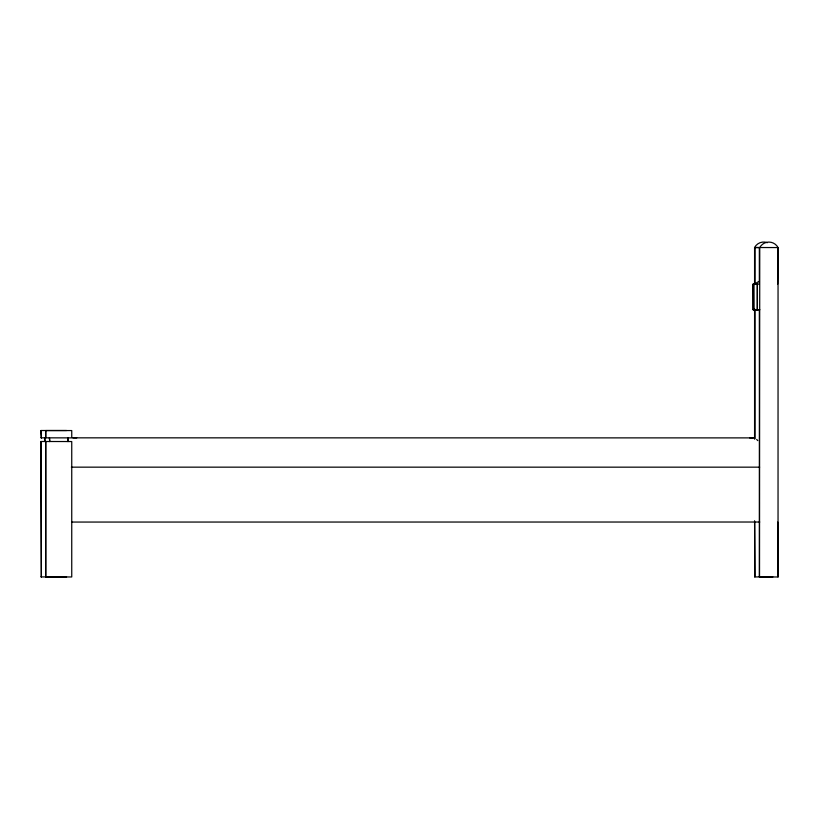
<?xml version="1.0" encoding="UTF-8"?>
<svg xmlns="http://www.w3.org/2000/svg" width="819" height="819" viewBox="0 0 819 819"><rect width="100%" height="100%" fill="white"/><g stroke="black" fill="none" stroke-linecap="round" stroke-linejoin="round"><path stroke-width="1.23" d="M40.95 441.492L41.349 576.914L40.95 441.492L71.744 441.543L71.744 576.965L45.721 576.955L45.721 441.533L45.721 576.955M40.95 430.507L41.359 437.837L40.95 430.507L66.574 430.507M45.721 430.559L45.721 437.878L45.721 430.559L71.744 430.559L71.744 437.878L40.95 437.827M753.163 309.756L753.163 284.142L757.391 284.142L757.391 309.766L753.163 309.756L753.736 309.766L753.736 284.142L753.163 284.142M753.275 309.766L753.275 284.142M753.5 309.766L753.388 284.142M753.623 309.766L753.623 284.142M754.688 522.02L754.862 576.924L754.575 520.741M754.575 439.035L754.575 308.804M754.575 284.541L754.575 247.522A10.371 10.371 0 0 1 767.383 242.69M754.975 438.779L754.975 309.746L759.858 309.746M759.346 247.563L759.346 284.162L754.975 284.121L754.985 247.522L778.05 247.563L778.04 576.975L759.459 576.965L759.346 309.787L754.975 309.746M757.278 309.766L757.278 284.142M754.575 247.522L759.756 247.563L759.459 576.965M777.753 522.072L778.04 576.975M71.345 467.158L759.633 467.168M71.632 522.061L759.735 522.02M40.95 576.914L66.564 576.914M754.575 576.924L772.87 576.924M749.569 437.848L753.767 437.889L72.543 437.837L76.74 437.878M756.664 439.434L757.8 440.632M777.651 284.162L778.05 247.563A10.371 10.371 0 0 0 759.756 247.563M754.975 284.121A13.268 13.268 0 0 1 759.203 281.408M44.666 437.827L44.953 441.492L44.666 437.827M49.437 437.878L49.734 441.533L49.437 437.878M67.742 437.878L68.028 441.533L67.742 437.878"/></g></svg>
